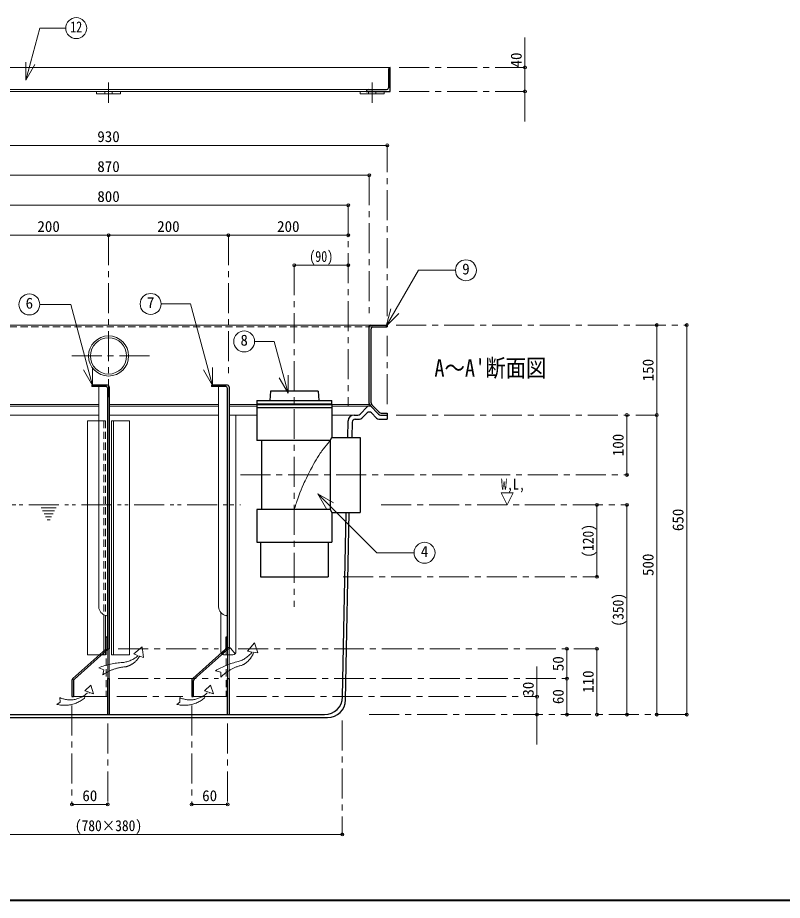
# Model space of a CAD drawing. Units: millimetres at full size, sheet at 1:10. Extents: x -2106 to 1944, y -1394 to 1416.
# Drawn here: x -1397 to -121, y -1394 to 79 of the extents above; entities that cross this region are included whole.
import ezdxf
from ezdxf.enums import TextEntityAlignment as Align

# ---------------------------------------------------------------- set-up
doc = ezdxf.new("R2010")
doc.units = ezdxf.units.MM
doc.header["$LTSCALE"] = 10
doc.header["$PDMODE"] = 32
doc.header["$PDSIZE"] = 5
for name, pattern in [('CHAIN1', [8, 5, -1, 1, -1]), ('DASHED1', [1.8, 1.2, -0.6]), ('DOUBLE_CHAIN1', [8.8, 5, -1, 0.6, -0.6, 0.6, -1])]:
    doc.linetypes.add(name, pattern=pattern)
doc.layers.add('0-0_ﾚｲﾔ1', color=4, linetype='Continuous', lineweight=9)
doc.styles.add('ＭＳ ゴシック', font='')
doc.styles.get('ＭＳ ゴシック').set_extended_font_data('MS Gothic')

msp = doc.modelspace()

# ---------------------------------------------------------------- linework, layer by layer
at = {"layer": '0-0_ﾚｲﾔ1'}
for p, q in [((-550.72, 46.27), (-550.72, -93.73)), ((-1265.72, -47.73), (-1265.72, -43.73)), ((-1225.72, -47.73), (-1225.72, -43.73)), ((-825.72, -47.73), (-825.72, -43.73)), ((-785.72, -47.73), (-785.72, -43.73)), ((-1265.72, -47.73), (-1225.72, -47.73)), ((-825.72, -47.73), (-785.72, -47.73)), ((-1710.72, -133.73), (-780.72, -133.73)), ((-810.72, -183.73), (-1680.72, -183.73)), ((-1645.72, -233.73), (-845.72, -233.73)), ((-1245.72, -283.73), (-1445.72, -283.73)), ((-1045.72, -283.73), (-1245.72, -283.73)), ((-845.72, -283.73), (-1045.72, -283.73)), ((-935.72, -333.73), (-845.72, -333.73)), ((-1682.22, -433.73), (-809.22, -433.73)), ((-330.72, -583.73), (-330.72, -433.73)), ((-280.72, -433.73), (-280.72, -1083.73)), ((-1444.47, -566.43), (-1261.97, -566.43)), ((-1444.47, -568.73), (-1261.97, -568.73)), ((-1244.47, -566.43), (-1061.97, -566.43)), ((-1244.47, -568.73), (-1061.97, -568.73)), ((-1044.47, -566.43), (-998.22, -566.43)), ((-1044.47, -568.73), (-998.22, -568.73)), ((-873.22, -566.43), (-810.35, -566.43)), ((-873.22, -568.73), (-810.72, -568.73)), ((-1444.47, -583.73), (-1261.97, -583.73)), ((-1244.47, -583.73), (-1061.97, -583.73)), ((-1044.47, -583.73), (-998.22, -583.73)), ((-1033.13, -583.73), (-1033.13, -978.73)), ((-873.22, -583.73), (-835.92, -583.73)), ((-380.72, -683.73), (-380.72, -583.73)), ((-330.72, -1083.73), (-330.72, -583.73)), ((-1261.97, -593.73), (-1280.72, -593.73)), ((-879.74, -631.1), (-882.26, -634.2)), ((-877.2, -628.01), (-879.74, -631.1)), ((-875.72, -626.23), (-877.2, -628.01)), ((-892.33, -647.58), (-894.7, -651.12)), ((-890.91, -645.55), (-892.33, -647.58)), ((-889.56, -643.67), (-890.91, -645.55)), ((-887.18, -640.47), (-889.56, -643.67)), ((-884.74, -637.32), (-887.18, -640.47)), ((-882.26, -634.2), (-884.74, -637.32)), ((-901.38, -662.05), (-903.5, -665.76)), ((-899.22, -658.37), (-901.38, -662.05)), ((-896.99, -654.72), (-899.22, -658.37)), ((-894.7, -651.12), (-896.99, -654.72)), ((-908.61, -675.13), (-911.01, -679.73)), ((-906.15, -670.56), (-908.61, -675.13)), ((-904.7, -667.92), (-906.15, -670.56)), ((-903.5, -665.76), (-904.7, -667.92)), ((-915.63, -689.01), (-917.85, -693.69)), ((-913.35, -684.35), (-915.63, -689.01)), ((-911.01, -679.73), (-913.35, -684.35)), ((-922.46, -704.01), (-924.49, -708.86)), ((-920.36, -699.2), (-922.46, -704.01)), ((-919.11, -696.42), (-920.36, -699.2)), ((-917.85, -693.69), (-919.11, -696.42)), ((-928.3, -718.64), (-930.07, -723.58)), ((-926.44, -713.73), (-928.3, -718.64)), ((-924.49, -708.86), (-926.44, -713.73)), ((-933.82, -735.03), (-934.56, -737.43)), ((-933.07, -732.63), (-933.82, -735.03)), ((-932.3, -730.23), (-933.07, -732.63)), ((-931.52, -727.84), (-932.3, -730.23)), ((-931.06, -726.46), (-931.52, -727.84)), ((-930.07, -723.58), (-931.06, -726.46)), ((-430.72, -853.73), (-430.72, -733.73)), ((-380.72, -1083.73), (-380.72, -733.73)), ((-935.29, -739.83), (-935.72, -741.23)), ((-934.56, -737.43), (-935.29, -739.83)), ((-1058.31, -913.55), (-1058.31, -978.73)), ((-1237.72, -983.73), (-1210.72, -983.73)), ((-1038.13, -983.73), (-1044.47, -983.73)), ((-1034.6, -982.26), (-1041.88, -973.53)), ((-480.72, -1023.73), (-480.72, -973.73)), ((-430.72, -973.73), (-430.72, -1083.73)), ((-530.72, -1133.73), (-530.72, -1003.73)), ((-480.72, -1083.73), (-480.72, -1023.73)), ((-1246.97, -1233.73), (-1306.97, -1233.73)), ((-1046.97, -1233.73), (-1106.97, -1233.73)), ((-1635.72, -1283.73), (-855.72, -1283.73))]:
    msp.add_line(p, q, dxfattribs=at)
at = {"layer": '0-0_ﾚｲﾔ1', "color": 7, "lineweight": 18}
for p, q in [((-1383.77, -24.88), (-1383.77, 5.12)), ((-1383.77, -24.88), (-1368.77, 1.11)), ((-775.72, -3.73), (-1715.72, -3.73)), ((-1678.72, -40.73), (-812.72, -40.73)), ((-1675.72, -43.73), (-815.72, -43.73)), ((-1360.44, -399.25), (-1308.56, -399.25)), ((-1272.31, -534.52), (-1308.56, -399.25)), ((-1157.97, -398.41), (-1108.78, -398.41)), ((-1072.31, -534.52), (-1108.78, -398.41)), ((-782.48, -435.53), (-774.72, -406.55)), ((-782.48, -435.53), (-761.27, -414.32)), ((-1001.89, -461.01), (-969.36, -461.01)), ((-946.21, -547.44), (-969.36, -461.01)), ((-1272.31, -534.52), (-1287.31, -508.54)), ((-1272.31, -534.52), (-1272.31, -504.52)), ((-1072.31, -534.52), (-1087.31, -508.54)), ((-1072.31, -534.52), (-1072.31, -504.52)), ((-946.21, -547.44), (-961.21, -521.46)), ((-946.21, -547.44), (-946.21, -517.44)), ((-1261.97, -903.73), (-1261.97, -536.23)), ((-1061.97, -903.73), (-1061.97, -536.23)), ((-1240.72, -593.73), (-1237.72, -593.73)), ((-1237.72, -593.73), (-1237.72, -983.73)), ((-896.4, -715.43), (-881.4, -741.41)), ((-896.4, -715.43), (-870.42, -730.43)), ((-590.72, -713.73), (-570.72, -713.73)), ((-580.72, -733.73), (-590.72, -713.73)), ((-580.72, -733.73), (-570.72, -713.73)), ((-1253.72, -917.12), (-1253.72, -977.3)), ((-1250.72, -918.25), (-1250.72, -974.62)), ((-1246.97, -1023.73), (-1246.97, -973.73)), ((-1244.47, -973.73), (-1244.47, -1023.73)), ((-1046.97, -1023.73), (-1046.97, -973.73)), ((-1044.47, -973.73), (-1044.47, -1023.73)), ((-1304.47, -1053.73), (-1246.97, -1053.73)), ((-1104.47, -1053.73), (-1046.97, -1053.73))]:
    msp.add_line(p, q, dxfattribs=at)
at = {"layer": '0-0_ﾚｲﾔ1', "color": 5, "lineweight": 25}
for p, q in [((-778.72, -6.73), (-778.72, -37.73)), ((-775.72, -43.73), (-775.72, -3.73)), ((-815.72, -43.73), (-775.72, -43.73)), ((-812.72, -40.73), (-781.72, -40.73)), ((-810.72, -564.54), (-810.72, -435.23)), ((-809.22, -433.73), (-780.72, -433.73)), ((-807.72, -563.32), (-807.72, -439.73)), ((-804.72, -436.73), (-780.72, -436.73)), ((-780.72, -433.73), (-780.72, -436.73)), ((-1273.72, -533.73), (-1273.72, -536.23)), ((-1247.47, -533.73), (-1273.72, -533.73)), ((-1249.97, -536.23), (-1273.72, -536.23)), ((-1246.97, -973.73), (-1246.97, -539.23)), ((-1244.47, -536.73), (-1244.47, -973.73)), ((-1073.72, -533.73), (-1073.72, -536.23)), ((-1047.47, -533.73), (-1073.72, -533.73)), ((-1049.97, -536.23), (-1073.72, -536.23)), ((-1046.97, -973.73), (-1046.97, -539.23)), ((-1044.47, -536.73), (-1044.47, -973.73)), ((-895.72, -543.73), (-894.72, -559.73)), ((-998.22, -559.73), (-873.22, -559.73)), ((-998.22, -559.73), (-998.22, -565.23)), ((-873.22, -565.23), (-873.22, -559.73)), ((-998.22, -565.23), (-873.22, -565.23)), ((-998.22, -566.23), (-998.22, -626.23)), ((-998.22, -571.23), (-873.22, -571.23)), ((-826.04, -582.23), (-814.29, -570.23)), ((-795.4, -582.23), (-809.29, -568.04)), ((-794.14, -579.23), (-806.29, -566.81)), ((-835.92, -583.73), (-829.61, -583.73)), ((-823.1, -589.23), (-814.29, -580.24)), ((-798.35, -589.23), (-807.15, -580.24)), ((-791.83, -583.73), (-780.72, -583.73)), ((-790.57, -580.73), (-780.72, -580.73)), ((-780.72, -580.73), (-780.72, -590.73)), ((-846.47, -621.23), (-845.92, -593.53)), ((-838.96, -595.63), (-839.47, -621.23)), ((-833.96, -590.73), (-826.67, -590.73)), ((-794.77, -590.73), (-780.72, -590.73)), ((-875.72, -626.23), (-998.22, -626.23)), ((-990.72, -626.23), (-990.72, -741.23)), ((-875.72, -626.23), (-873.22, -621.23)), ((-875.72, -626.23), (-875.72, -741.23)), ((-873.22, -621.23), (-825.72, -621.23)), ((-825.72, -621.23), (-825.72, -746.23)), ((-875.72, -741.23), (-998.22, -741.23)), ((-998.22, -741.23), (-998.22, -796.23)), ((-873.22, -746.23), (-873.22, -796.23)), ((-855.13, -1054.33), (-848.97, -746.23)), ((-850.23, -1059.33), (-843.97, -746.23)), ((-998.22, -796.23), (-873.22, -796.23)), ((-992.22, -796.23), (-992.22, -853.73)), ((-879.22, -796.23), (-879.22, -853.73)), ((-992.22, -853.73), (-879.22, -853.73)), ((-1249.47, -953.73), (-1246.97, -953.73)), ((-1249.47, -972.16), (-1249.47, -953.73)), ((-1049.47, -953.73), (-1046.97, -953.73)), ((-1049.47, -972.16), (-1049.47, -953.73)), ((-1305.3, -1023.35), (-1250.47, -974.4)), ((-1302.8, -1024.47), (-1247.97, -975.52)), ((-1246.97, -973.73), (-1244.47, -973.73)), ((-1105.3, -1023.35), (-1050.47, -974.4)), ((-1102.8, -1024.47), (-1047.97, -975.52)), ((-1046.97, -973.73), (-1044.47, -973.73)), ((-1306.97, -1027.08), (-1306.97, -1053.73)), ((-1304.47, -1028.2), (-1304.47, -1053.73)), ((-1246.97, -1023.73), (-1244.47, -1023.73)), ((-1246.97, -1083.73), (-1246.97, -1023.73)), ((-1244.47, -1023.73), (-1244.47, -1083.73)), ((-1106.97, -1027.08), (-1106.97, -1053.73)), ((-1104.47, -1028.2), (-1104.47, -1053.73)), ((-1046.97, -1023.73), (-1044.47, -1023.73)), ((-1046.97, -1083.73), (-1046.97, -1023.73)), ((-1044.47, -1023.73), (-1044.47, -1083.73)), ((-1306.97, -1053.73), (-1304.47, -1053.73)), ((-1106.97, -1053.73), (-1104.47, -1053.73)), ((-1611.22, -1088.73), (-880.23, -1088.73)), ((-1606.31, -1083.73), (-885.13, -1083.73))]:
    msp.add_line(p, q, dxfattribs=at)
at = {"layer": '0-0_ﾚｲﾔ1', "linetype": 'CHAIN1'}
for p, q in [((-550.72, -3.73), (-760.72, -3.73)), ((-1245.72, -62.73), (-1245.72, -28.73)), ((-805.72, -62.73), (-805.72, -28.73)), ((-550.72, -43.73), (-760.72, -43.73)), ((-780.72, -418.73), (-780.72, -133.73)), ((-810.72, -183.73), (-810.72, -420.23)), ((-845.72, -233.73), (-845.72, -568.73)), ((-1245.72, -283.73), (-1245.72, -553.73)), ((-1045.72, -283.73), (-1045.72, -518.73)), ((-935.72, -333.73), (-935.72, -903.73)), ((-765.72, -433.73), (-280.72, -433.73)), ((-780.72, -565.73), (-780.72, -451.73)), ((-1177.22, -485.23), (-1314.22, -485.23)), ((-765.72, -583.73), (-330.72, -583.73)), ((-1025.72, -683.73), (-380.72, -683.73)), ((-790.72, -733.73), (-380.72, -733.73)), ((-854.22, -853.73), (-430.72, -853.73)), ((-1229.47, -973.73), (-1061.97, -973.73)), ((-1029.47, -973.73), (-430.72, -973.73)), ((-1229.47, -1023.73), (-1061.97, -1023.73)), ((-1029.47, -1023.73), (-480.72, -1023.73)), ((-1231.97, -1053.73), (-1121.97, -1053.73)), ((-1031.97, -1053.73), (-530.72, -1053.73)), ((-1306.97, -1068.73), (-1306.97, -1233.73)), ((-1106.97, -1068.73), (-1106.97, -1233.73)), ((-810.72, -1083.73), (-280.72, -1083.73)), ((-1246.97, -1098.73), (-1246.97, -1233.73)), ((-1046.97, -1098.73), (-1046.97, -1233.73)), ((-855.72, -1093.73), (-855.72, -1283.73))]:
    msp.add_line(p, q, dxfattribs=at)
at = {"layer": '0-0_ﾚｲﾔ1', "linetype": 'DASHED1'}
for p, q in [((-1251.72, -47.73), (-1251.72, -43.73)), ((-1239.72, -47.73), (-1239.72, -43.73)), ((-811.72, -47.73), (-811.72, -43.73)), ((-799.72, -47.73), (-799.72, -43.73)), ((-804.72, -436.73), (-1686.72, -436.73)), ((-1261.97, -593.73), (-1250.72, -593.73)), ((-1253.72, -593.73), (-1253.72, -917.12)), ((-1250.72, -593.73), (-1250.72, -918.25)), ((-1249.47, -972.16), (-1249.47, -1053.73)), ((-1049.47, -972.16), (-1049.47, -1053.73)), ((-1260.92, -983.73), (-1250.72, -983.73)), ((-1253.72, -977.3), (-1253.72, -983.73)), ((-1250.72, -974.62), (-1250.72, -983.73)), ((-1056.84, -982.26), (-1049.56, -973.53)), ((-1053.31, -983.73), (-1044.47, -983.73))]:
    msp.add_line(p, q, dxfattribs=at)
at = {"layer": '0-0_ﾚｲﾔ1', "linetype": 'DOUBLE_CHAIN1'}
for p, q in [((-1642.72, -733.73), (-1025.72, -733.73)), ((-1358.22, -738.73), (-1333.22, -738.73)), ((-1355.72, -743.73), (-1335.72, -743.73)), ((-1353.22, -748.73), (-1338.22, -748.73)), ((-1350.72, -753.73), (-1340.72, -753.73)), ((-1348.22, -758.73), (-1343.22, -758.73)), ((-1203.53, -982.54), (-1189.78, -970.63)), ((-1187.24, -988.39), (-1189.78, -970.63)), ((-1013.57, -977.88), (-1002.1, -963.77)), ((-996.51, -980.82), (-1002.1, -963.77)), ((-1196.44, -985.48), (-1203.53, -982.54)), ((-1193.75, -985.95), (-1187.24, -988.39)), ((-1006.08, -979.55), (-1013.57, -977.88)), ((-1003.35, -979.55), (-996.51, -980.82)), ((-1261.86, -1005.42), (-1253.63, -1009.24)), ((-1255.02, -1017.3), (-1253.63, -1009.24)), ((-1067.04, -1010.55), (-1058.28, -1012.88)), ((-1058.24, -1021.06), (-1058.28, -1012.88)), ((-1285.48, -1044.06), (-1275.33, -1034.79)), ((-1279.22, -1045.86), (-1285.48, -1044.06)), ((-1270.77, -1049.06), (-1275.33, -1034.79)), ((-1085.48, -1044.06), (-1075.33, -1034.79)), ((-1079.22, -1045.86), (-1085.48, -1044.06)), ((-1070.77, -1049.06), (-1075.33, -1034.79)), ((-1326.95, -1055.41), (-1326.51, -1062.81)), ((-1277.34, -1046.72), (-1270.77, -1049.06)), ((-1126.95, -1055.41), (-1126.51, -1062.81)), ((-1077.34, -1046.72), (-1070.77, -1049.06)), ((-1331.89, -1066.66), (-1326.51, -1062.81)), ((-1131.89, -1066.66), (-1126.51, -1062.81))]:
    msp.add_line(p, q, dxfattribs=at)
at = {"layer": '0-0_ﾚｲﾔ1', "color": 1, "lineweight": 40}
msp.add_line((1944.28, -1393.73), (-2105.72, -1393.73), dxfattribs=at)
at = {"layer": '0-0_ﾚｲﾔ1', "color": 7, "lineweight": 18}
for points in [[(-1383.77, -24.88), (-1360.51, 61.91), (-1317.19, 61.91)], [(-782.48, -435.53), (-728.61, -342.21), (-666.75, -342.21)], [(-1240.72, -593.73), (-1240.72, -983.73), (-1237.72, -983.73)], [(-896.4, -715.43), (-798.2, -813.64), (-735.91, -813.64)]]:
    msp.add_lwpolyline(points, dxfattribs=at)
at = {"layer": '0-0_ﾚｲﾔ1', "color": 5, "lineweight": 25}
for points in [[(-895.72, -543.73), (-975.72, -543.73), (-976.72, -559.73)], [(-998.22, -566.23), (-873.22, -566.23), (-873.22, -621.23)], [(-875.72, -741.23), (-873.22, -746.23), (-825.72, -746.23)]]:
    msp.add_lwpolyline(points, dxfattribs=at)
at = {"layer": '0-0_ﾚｲﾔ1'}
for points in [[(-1280.72, -593.73), (-1280.72, -983.73), (-1260.92, -983.73)], [(-1237.72, -593.73), (-1210.72, -593.73), (-1210.72, -983.73)]]:
    msp.add_lwpolyline(points, dxfattribs=at)
at = {"layer": '0-0_ﾚｲﾔ1', "color": 7, "lineweight": 18}
for centre in [(-1299.69, 61.91), (-649.25, -342.21), (-1377.94, -399.25), (-1175.47, -398.41), (-1019.39, -461.01), (-718.41, -813.64)]:
    msp.add_circle(centre, 17.5, dxfattribs=at)
at = {"layer": '0-0_ﾚｲﾔ1'}
for radius in [33.5, 30.18]:
    msp.add_circle((-1245.72, -485.23), radius, dxfattribs=at)
at = {"layer": '0-0_ﾚｲﾔ1', "color": 5, "lineweight": 25}
for centre, radius, start, end in [((-775.72, -6.73), 3, 90, 180), ((-812.72, -43.73), 3, 90, 180), ((-781.72, -37.73), 3, 270, 0), ((-809.22, -435.23), 1.5, 90, 180), ((-804.72, -439.73), 3, 90, 180), ((-1249.97, -539.23), 3, 0, 90), ((-1247.47, -536.73), 3, 0, 90), ((-1049.97, -539.23), 3, 0, 90), ((-1047.47, -536.73), 3, 0, 90), ((-810.72, -573.73), 5, 44.3947, 135.6053), ((-805.72, -564.54), 5, 180, 224.3947), ((-802.72, -563.32), 5, 180, 224.3947), ((-835.92, -593.73), 10, 90, 178.85424), ((-829.61, -578.73), 5, 270, 315.6053), ((-826.67, -585.73), 5, 270, 315.6053), ((-810.72, -583.73), 5, 44.3947, 135.6053), ((-794.77, -585.73), 5, 224.3947, 270), ((-791.83, -578.73), 5, 224.3947, 270), ((-790.57, -575.73), 5, 224.3947, 270), ((-833.96, -595.73), 5, 90, 178.85424), ((-1252.47, -972.16), 3, 311.7603, 0), ((-1052.47, -972.16), 3, 311.7603, 0), ((-1249.97, -973.28), 3, 311.7603, 0), ((-1049.97, -973.28), 3, 311.7603, 0), ((-1301.97, -1027.08), 5, 131.7603, 180), ((-1299.47, -1028.2), 5, 131.7603, 180), ((-1101.97, -1027.08), 5, 131.7603, 180), ((-1099.47, -1028.2), 5, 131.7603, 180), ((-885.13, -1053.73), 30, 270, 358.85424), ((-880.23, -1058.73), 30, 270, 358.85424)]:
    msp.add_arc(centre, radius, start, end, dxfattribs=at)
at = {"layer": '0-0_ﾚｲﾔ1', "color": 7, "lineweight": 18}
for centre, radius, start, end in [((-1246.97, -903.73), 15, 180, 260.40593), ((-1046.97, -903.73), 15, 180, 260.40593), ((-1249.97, -921.48), 3, 0, 80.40593), ((-1049.97, -921.48), 3, 0, 80.40593)]:
    msp.add_arc(centre, radius, start, end, dxfattribs=at)
at = {"layer": '0-0_ﾚｲﾔ1', "linetype": 'DASHED1'}
for centre, start, end in [((-1045.72, -976.73), 72.5424, 140.18383), ((-1053.31, -978.73), 206.23181, 270)]:
    msp.add_arc(centre, 5, start, end, dxfattribs=at)
at = {"layer": '0-0_ﾚｲﾔ1'}
for centre, start, end in [((-1045.72, -976.73), 39.81617, 72.5424), ((-1053.31, -978.73), 180, 206.23181), ((-1038.13, -978.73), 270, 0)]:
    msp.add_arc(centre, 5, start, end, dxfattribs=at)
at = {"layer": '0-0_ﾚｲﾔ1', "linetype": 'DOUBLE_CHAIN1'}
for centre, radius, start, end in [((-1228.39, -948.37), 48.96, 277.40358, 310.7341), ((-1227, -967.29), 38.12, 285.94062, 330.69413), ((-1043.99, -948.56), 48.96, 287.40358, 320.7341), ((-1039.33, -966.94), 38.12, 295.94062, 340.69413), ((-1216.98, -1118.24), 121.42, 92.40974, 111.69408), ((-1003.25, -1113.86), 121.42, 102.40974, 121.69408), ((-1005.83, -1073.25), 73.97, 103.1461, 135.11885), ((-1212.47, -1077.8), 73.97, 93.1461, 125.11885), ((-1309.75, -1017.32), 41.8, 245.69677, 316.9231), ((-1109.75, -1017.32), 41.8, 245.69677, 316.9231), ((-1319.16, -1016.92), 51.34, 255.63597, 324.53138), ((-1119.16, -1016.92), 51.34, 255.63597, 324.53138)]:
    msp.add_arc(centre, radius, start, end, dxfattribs=at)
at = {"layer": '0-0_ﾚｲﾔ1', "color": 1}
for p in [(-550.72, -3.73), (-550.72, -43.73), (-780.72, -133.73), (-810.72, -183.73), (-845.72, -233.73), (-1245.72, -283.73), (-1045.72, -283.73), (-845.72, -283.73), (-935.72, -333.73), (-845.72, -333.73), (-330.72, -433.73), (-280.72, -433.73), (-380.72, -583.73), (-330.72, -583.73), (-380.72, -683.73), (-430.72, -733.73), (-380.72, -733.73), (-430.72, -853.73), (-480.72, -973.73), (-430.72, -973.73), (-480.72, -1023.73), (-530.72, -1053.73), (-530.72, -1083.73), (-480.72, -1083.73), (-430.72, -1083.73), (-380.72, -1083.73), (-330.72, -1083.73), (-280.72, -1083.73), (-1306.97, -1233.73), (-1246.97, -1233.73), (-1106.97, -1233.73), (-1046.97, -1233.73), (-855.72, -1283.73)]:
    msp.add_point(p, dxfattribs=at)

# ---------------------------------------------------------------- texts
at = {"layer": '0-0_ﾚｲﾔ1', "color": 7, "style": 'ＭＳ ゴシック'}
for s, height, width, p in [('12', 18.33, 0.8, (-1309.69, 49.41)), ('(90)', 18.33, 0.8, (-910.72, -333.73)), ("A～A'断面図", 29.33, 0.85, (-701.97, -528.73)), ('W,L,', 18.33, 0.8, (-590.72, -713.73)), ('(780×380)', 18.33, 0.9, (-1301.97, -1283.73))]:
    msp.add_text(s, height=height, dxfattribs=dict(at, width=width)).set_placement(p, align=Align.BOTTOM_LEFT)
for s, p in [('40', (-550.72, -3.73)), ('150', (-330.72, -527.48)), ('100', (-380.72, -652.48)), ('650', (-280.72, -777.48)), ('500', (-330.72, -852.48)), ('50', (-480.72, -1011.23)), ('110', (-430.72, -1047.48)), ('30', (-530.72, -1053.73)), ('60', (-480.72, -1066.23))]:
    msp.add_text(s, height=18.33, rotation=90, dxfattribs=at).set_placement(p, align=Align.BOTTOM_LEFT)
for s, p in [('930', (-1264.47, -133.73)), ('870', (-1264.47, -183.73)), ('800', (-1264.47, -233.73)), ('200', (-1364.47, -283.73)), ('200', (-1164.47, -283.73)), ('200', (-964.47, -283.73)), ('9', (-655.5, -354.71)), ('6', (-1384.19, -411.75)), ('7', (-1181.72, -410.91)), ('8', (-1025.64, -473.51)), ('4', (-724.66, -826.14)), ('60', (-1289.47, -1233.73)), ('60', (-1089.47, -1233.73))]:
    msp.add_text(s, height=18.33, dxfattribs=at).set_placement(p, align=Align.BOTTOM_LEFT)
at = {"layer": '0-0_ﾚｲﾔ1', "color": 7, "style": 'ＭＳ ゴシック', "width": 0.9}
for s, p in [('(120)', (-430.72, -821.85)), ('(350)', (-380.72, -936.85))]:
    msp.add_text(s, height=18.33, rotation=90, dxfattribs=at).set_placement(p, align=Align.BOTTOM_LEFT)

doc.saveas('drawing.dxf')
